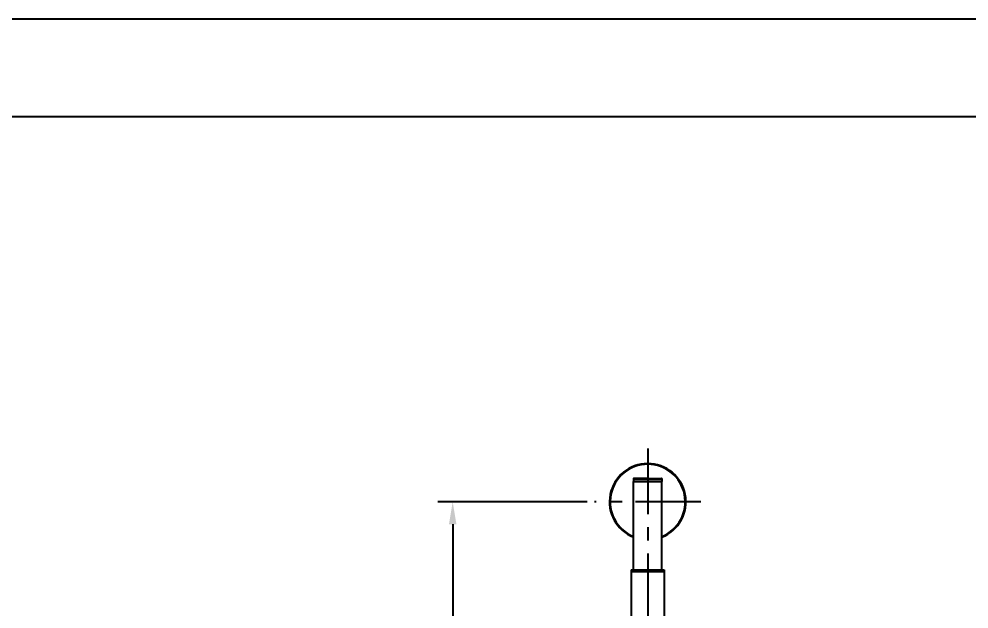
# Model space of a CAD drawing. Extents: x -4509 to -4089, y -1506 to -1209.
# Drawn here: x -4382.2 to -4255.4, y -1287.5 to -1208.8 of the extents above; entities that cross this region are included whole.
import ezdxf

# ---------------------------------------------------------------- set-up
doc = ezdxf.new("R2010")
doc.units = 0
doc.header["$LTSCALE"] = 7
doc.linetypes.add('CENTER', pattern=[2, 1.25, -0.25, 0.25, -0.25])
doc.layers.get('0').update_dxf_attribs({"color": 2, "linetype": 'CONTINUOUS'})
doc.layers.get('Defpoints').update_dxf_attribs({"linetype": 'CONTINUOUS'})
for name, color, linetype in [('0811-2_9_1_1DXF_CONTINUOUS_LINE', 7, 'CONTINUOUS'), ('0811-6_35_1_DXF_CONTINUOUS_LINE', 7, 'CONTINUOUS'), ('0811-8_7_1_1DXF_CONTINUOUS_LINE', 7, 'CONTINUOUS'), ('0811-9_9_1_1DXF_CONTINUOUS_LINE', 7, 'CONTINUOUS'), ('0828-1_3_1_1DXF_CONTINUOUS_LINE', 7, 'CONTINUOUS'), ('CL', 1, 'CENTER'), ('DWG', 7, 'CONTINUOUS')]:
    doc.layers.add(name, color=color, linetype=linetype)
doc.styles.add('DD', font='romans', dxfattribs={"bigfont": 'GHS.shx'})
doc.dimstyles.new('CWC', dxfattribs={"dimscale": 0, "dimtxt": 3.5, "dimasz": 3, "dimexe": 2, "dimexo": 1, "dimgap": 1, "dimtad": 1, "dimdec": 4, "dimdsep": 46, "dimtxsty": 'DD', "dimcen": 3, "dimclrd": 2, "dimclre": 2, "dimclrt": 2, "dimadec": 3, "dimazin": 2, "dimtfac": 1, "dimtdec": 4, "dimtmove": 0, "dimatfit": 3, "dimfxl": 1, "dimtvp": 1, "dimtolj": 1, "dimtzin": 0, "dimlwd": -1, "dimlwe": -1, "dimarcsym": 0})

# ---------------------------------------------------------------- blocks, each defined once
blk = doc.blocks.new('BORDER')
blk.add_line((1, 1), (0, 1))
blk = doc.blocks.new('*D6')
at = {"layer": 'Defpoints', "color": 0, "transparency": 16777216}
for p in [(-4944.26, -2381.97), (-4963.19, -2502.53), (-4944.26, -2502.53)]:
    blk.add_point(p, dxfattribs=at)
at = {"layer": 'DWG', "color": 2, "transparency": 16777216}
for p, q in [((-4945.26, -2381.97), (-4965.19, -2381.97)), ((-4963.19, -2384.97), (-4963.19, -2499.53)), ((-4945.26, -2502.53), (-4965.19, -2502.53))]:
    blk.add_line(p, q, dxfattribs=at)
for points in [[(-4963.69, -2384.97), (-4962.69, -2384.97), (-4963.19, -2381.97)], [(-4963.69, -2499.53), (-4962.69, -2499.53), (-4963.19, -2502.53)]]:
    blk.add_solid(points, dxfattribs=at)
at = {"layer": 'DWG', "color": 2, "transparency": 16777216, "insert": (-4965.94, -2442.25), "char_height": 3.5, "attachment_point": 5, "rotation": 90, "style": 'DD'}
blk.add_mtext('\\A1;600~650', dxfattribs=at)

msp = doc.modelspace()

# ---------------------------------------------------------------- linework, layer by layer
at = {"color": 4}
msp.add_line((-4478.03764, -1221.75152), (-4100.03764, -1221.75152), dxfattribs=at)
at = {"layer": '0811-2_9_1_1DXF_CONTINUOUS_LINE', "color": 7, "linetype": 'Continuous'}
msp.add_arc((-4298.29671, -1273.1548), 5.1, 291.8857243, 248.1142757, dxfattribs=at)
at = {"layer": '0811-6_35_1_DXF_CONTINUOUS_LINE', "color": 7, "linetype": 'Continuous'}
for p, q in [((-4300.19671, -1270.08131), (-4300.19671, -1270.4348)), ((-4296.39671, -1270.4348), (-4300.19671, -1270.4348)), ((-4298.29671, -1269.9948), (-4300.15771, -1270.04133)), ((-4298.29671, -1269.9948), (-4296.43571, -1270.04133)), ((-4296.39671, -1270.08131), (-4296.39671, -1270.4348))]:
    msp.add_line(p, q, dxfattribs=at)
for centre, start, end in [((-4300.15671, -1270.08131), 91.4320962, 180), ((-4296.43671, -1270.08131), 0, 88.5679038)]:
    msp.add_arc(centre, 0.04, start, end, dxfattribs=at)
at = {"layer": '0811-8_7_1_1DXF_CONTINUOUS_LINE', "color": 2, "linetype": 'Continuous'}
for p, q in [((-4300.19671, -1270.08131), (-4296.39671, -1270.08131)), ((-4300.19671, -1270.4348), (-4296.39671, -1270.4348))]:
    msp.add_line(p, q, dxfattribs=at)
at = {"layer": '0811-8_7_1_1DXF_CONTINUOUS_LINE', "color": 7, "linetype": 'Continuous'}
for p, q in [((-4300.19671, -1282.2348), (-4300.19671, -1270.4348)), ((-4296.39671, -1282.2348), (-4296.39671, -1270.4348))]:
    msp.add_line(p, q, dxfattribs=at)
at = {"layer": '0811-8_7_1_1DXF_CONTINUOUS_LINE', "color": 2, "linetype": 'Continuous'}
msp.add_arc((-4298.29671, -1273.1548), 5.00385, 292.3283062, 247.6710904, dxfattribs=at)
at = {"layer": '0811-9_9_1_1DXF_CONTINUOUS_LINE', "color": 7, "linetype": 'Continuous'}
for p, q in [((-4300.49671, -1282.4348), (-4300.49671, -1313.18127)), ((-4300.49671, -1282.4348), (-4296.09671, -1282.4348)), ((-4296.09671, -1282.4348), (-4296.09671, -1313.1421))]:
    msp.add_line(p, q, dxfattribs=at)
at = {"layer": '0828-1_3_1_1DXF_CONTINUOUS_LINE', "color": 7, "linetype": 'Continuous'}
for p, q in [((-4300.49671, -1282.2348), (-4300.49671, -1282.4348)), ((-4300.49671, -1282.2348), (-4296.09671, -1282.2348)), ((-4296.09671, -1282.4348), (-4300.49671, -1282.4348)), ((-4296.09671, -1282.2348), (-4296.09671, -1282.4348))]:
    msp.add_line(p, q, dxfattribs=at)
at = {"layer": 'CL'}
for p, q in [((-4298.29671, -1266.0548), (-4298.29671, -1400.8148)), ((-4291.19671, -1273.1548), (-4305.39671, -1273.1548))]:
    msp.add_line(p, q, dxfattribs=at)

# ---------------------------------------------------------------- block references
at = {"xscale": 420, "yscale": 297, "zscale": 420}
msp.add_blockref('BORDER', (-4509.03764, -1505.75152), dxfattribs=at)

# ---------------------------------------------------------------- dimensions: what is measured, and where the dimension line sits
at = {"layer": 'DWG'}
dim = msp.add_linear_dim(base=(-4324.33075, -1393.7148), p1=(-4305.39671, -1273.1548), p2=(-4305.39671, -1393.7148), angle=90, text='600~650', dimstyle='CWC', override={"dimscale": 1}, dxfattribs=at)
dim.commit()
dim.dimension.update_dxf_attribs({"geometry": '*D6', "text_midpoint": (-4327.08075, -1333.4348), "insert": (638.86273, 1108.81904)})

doc.saveas('drawing.dxf')
